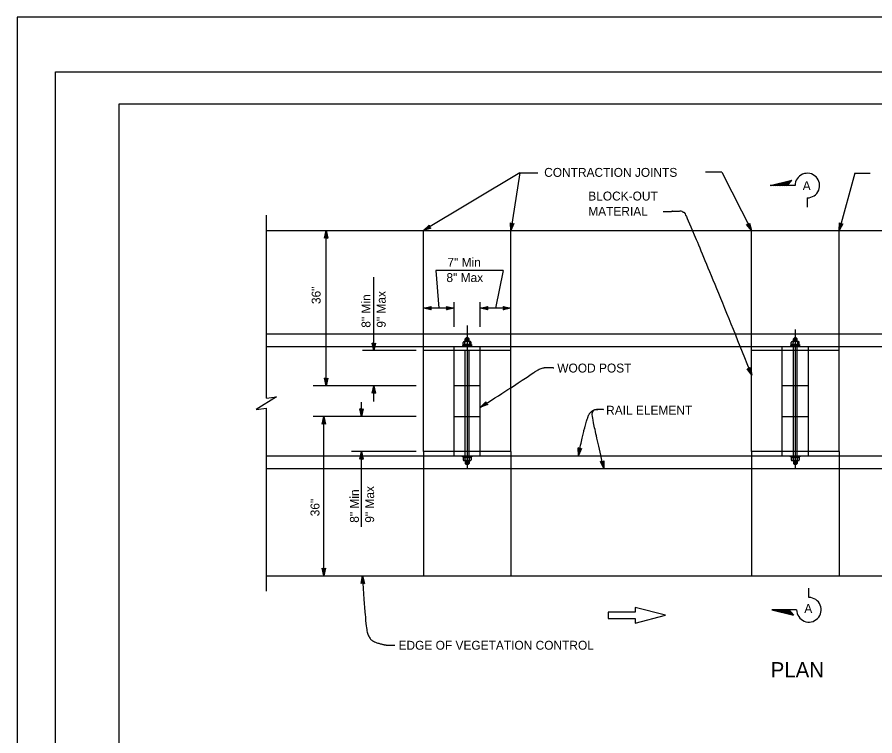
# Model space of a CAD drawing. Extents: x -893 to 867, y -474 to 712.
# Drawn here: x -893 to -220, y 148 to 712 of the extents above; entities that cross this region are included whole.
import ezdxf

# ---------------------------------------------------------------- set-up
doc = ezdxf.new("R2010")
doc.units = 0
for name, color, linetype in [('border_PLOTTING-ELEMENTS', 7, 'Continuous'), ('border_rw_22x34_Cut_Lines', 7, 'Continuous'), ('border_SHEET', 7, 'Continuous'), ('pp_PRESENTATION', 7, 'Continuous'), ('tcd_BARRIER-THRIE-BEAM', 7, 'Continuous'), ('tcd_MISC', 7, 'Continuous'), ('tcd_RAILING-anno', 7, 'Continuous')]:
    doc.layers.add(name, color=color, linetype=linetype)

msp = doc.modelspace()

# ---------------------------------------------------------------- linework, layer by layer
at = {"layer": 'border_PLOTTING-ELEMENTS'}
for points in [[(-893.46, -474.04), (866.54, -474.04), (866.54, 711.96), (-893.46, 711.96)], [(-863.46, 668.96), (836.54, 668.96), (836.54, -431.04), (-863.46, -431.04)]]:
    msp.add_lwpolyline(points, close=True, dxfattribs=at)
at = {"layer": 'border_rw_22x34_Cut_Lines'}
msp.add_lwpolyline([(-863.46, 668.96), (836.54, 668.96), (836.54, -431.04), (-863.46, -431.04)], close=True, dxfattribs=at)
at = {"layer": 'border_SHEET'}
for p, q in [((-813.46, 643.95), (811.54, 643.95)), ((-813.46, -406.05), (-813.46, 643.95))]:
    msp.add_line(p, q, dxfattribs=at)
at = {"layer": 'pp_PRESENTATION'}
for p, q in [((-302.07, 579.69), (-285.02, 584.04)), ((-282.53, 579.69), (-302.07, 579.69)), ((-300.67, 579.69), (-285.38, 583.59)), ((-299.26, 579.69), (-285.74, 583.14)), ((-297.86, 579.69), (-286.11, 582.69)), ((-296.46, 579.69), (-286.48, 582.23)), ((-295.06, 579.69), (-286.84, 581.78)), ((-293.65, 579.69), (-287.21, 581.33)), ((-292.25, 579.69), (-287.57, 580.88)), ((-290.85, 579.69), (-287.94, 580.43)), ((-289.45, 579.69), (-288.3, 579.98)), ((-288.54, 579.69), (-285.02, 584.04)), ((-272.89, 570.04), (-272.89, 562.71)), ((-271.65, 256.17), (-271.65, 263.5)), ((-408.18, 244.77), (-429.27, 244.77)), ((-429.27, 244.77), (-429.27, 242.27)), ((-384.26, 242.27), (-408.18, 248.41)), ((-408.18, 248.41), (-408.18, 244.77)), ((-300.83, 246.52), (-283.78, 242.18)), ((-281.3, 246.52), (-300.83, 246.52)), ((-299.43, 246.52), (-284.15, 242.63)), ((-298.03, 246.52), (-284.51, 243.08)), ((-296.63, 246.52), (-284.88, 243.53)), ((-295.23, 246.52), (-285.24, 243.98)), ((-293.82, 246.52), (-285.61, 244.43)), ((-292.42, 246.52), (-285.97, 244.88)), ((-291.02, 246.52), (-286.34, 245.33)), ((-289.61, 246.52), (-286.7, 245.78)), ((-288.21, 246.52), (-287.07, 246.23)), ((-287.3, 246.52), (-283.78, 242.18)), ((-429.27, 242.27), (-429.27, 239.77)), ((-429.27, 239.77), (-408.17, 239.77)), ((-408.17, 236.13), (-384.26, 242.27)), ((-408.17, 239.77), (-408.17, 236.13))]:
    msp.add_line(p, q, dxfattribs=at)
for centre, start, end in [((-272.89, 579.69), 269.99947, 179.99996), ((-271.66, 246.52), 180.00004, 90.00053)]:
    msp.add_arc(centre, 9.64, start, end, dxfattribs=at)
at = {"layer": 'tcd_BARRIER-THRIE-BEAM'}
for p, q in [((-697.73, 463.3), (150.21, 463.3)), ((-541.48, 459.42), (-540.74, 460.15)), ((-538.53, 459.42), (-541.48, 459.42)), ((-541.48, 457.21), (-541.48, 459.42)), ((-541.48, 458.31), (-538.66, 458.31)), ((-538.99, 458.77), (-541.12, 458.77)), ((-539.27, 460.15), (-540.74, 460.15)), ((-538.53, 459.42), (-539.27, 460.15)), ((-538.53, 457.21), (-538.53, 459.42)), ((-283.82, 459.42), (-283.08, 460.15)), ((-280.87, 459.42), (-283.82, 459.42)), ((-283.82, 457.21), (-283.82, 459.42)), ((-283.82, 458.31), (-280.99, 458.31)), ((-281.33, 458.77), (-283.45, 458.77)), ((-281.61, 460.15), (-283.08, 460.15)), ((-280.87, 459.42), (-281.61, 460.15)), ((-280.87, 457.21), (-280.87, 459.42)), ((-697.73, 453.3), (150.21, 453.3)), ((-550.32, 367.55), (-550.32, 453.3)), ((-543.3, 454.4), (-543.3, 454.77)), ((-543.3, 454.77), (-536.67, 454.77)), ((-536.67, 454.4), (-543.3, 454.4)), ((-543.13, 454.93), (-543.13, 456.5)), ((-536.89, 454.93), (-543.13, 454.93)), ((-537.53, 457.16), (-542.46, 457.16)), ((-541.79, 454.93), (-541.79, 456.59)), ((-538.53, 457.21), (-541.48, 457.21)), ((-538.99, 457.83), (-541.12, 457.83)), ((-538.22, 456.49), (-538.22, 454.93)), ((-536.89, 454.93), (-536.89, 456.53)), ((-536.67, 454.77), (-536.67, 454.4)), ((-529.7, 367.55), (-529.7, 453.3)), ((-292.65, 367.55), (-292.65, 453.3)), ((-285.64, 454.4), (-285.64, 454.77)), ((-285.64, 454.77), (-279.01, 454.77)), ((-279.01, 454.4), (-285.64, 454.4)), ((-285.46, 454.93), (-285.46, 456.5)), ((-279.22, 454.93), (-285.46, 454.93)), ((-279.87, 457.16), (-284.8, 457.16)), ((-284.13, 454.93), (-284.13, 456.59)), ((-283.84, 367.52), (-283.84, 453.3)), ((-280.87, 457.21), (-283.82, 457.21)), ((-281.33, 457.83), (-283.45, 457.83)), ((-280.84, 367.55), (-280.84, 453.3)), ((-280.56, 456.49), (-280.56, 454.93)), ((-279.22, 454.93), (-279.22, 456.53)), ((-279.01, 454.77), (-279.01, 454.4)), ((-272.03, 367.55), (-272.03, 453.3)), ((-541.51, 367.52), (-541.51, 450.03)), ((-538.51, 367.55), (-538.51, 450.03)), ((-550.32, 422.54), (-529.7, 422.54)), ((-292.65, 422.54), (-272.03, 422.54)), ((-550.32, 398.31), (-529.7, 398.31)), ((-292.65, 398.31), (-272.03, 398.31)), ((-697.73, 367.54), (150.21, 367.54)), ((-536.67, 366.45), (-543.3, 366.45)), ((-543.3, 366.45), (-543.3, 366.08)), ((-543.3, 366.08), (-536.67, 366.08)), ((-536.89, 365.91), (-543.13, 365.91)), ((-543.13, 365.91), (-543.13, 364.35)), ((-541.79, 365.91), (-541.79, 364.26)), ((-538.22, 364.35), (-538.22, 365.91)), ((-536.89, 365.91), (-536.89, 364.31)), ((-536.67, 366.08), (-536.67, 366.45)), ((-279.01, 366.45), (-285.64, 366.45)), ((-285.64, 366.45), (-285.64, 366.08)), ((-285.64, 366.08), (-279.01, 366.08)), ((-279.22, 365.91), (-285.46, 365.91)), ((-285.46, 365.91), (-285.46, 364.35)), ((-284.13, 365.91), (-284.13, 364.26)), ((-280.56, 364.35), (-280.56, 365.91)), ((-279.22, 365.91), (-279.22, 364.31)), ((-279.01, 366.08), (-279.01, 366.45)), ((-697.73, 357.54), (150.21, 357.54)), ((-537.53, 363.69), (-542.46, 363.69)), ((-538.53, 363.64), (-541.48, 363.64)), ((-541.48, 363.64), (-541.48, 361.43)), ((-541.48, 362.53), (-538.66, 362.53)), ((-538.53, 361.43), (-541.48, 361.43)), ((-541.48, 361.43), (-540.74, 360.69)), ((-538.99, 363.02), (-541.12, 363.02)), ((-538.99, 362.08), (-541.12, 362.08)), ((-539.27, 360.69), (-540.74, 360.69)), ((-538.53, 361.43), (-539.27, 360.69)), ((-538.53, 363.64), (-538.53, 361.43)), ((-279.87, 363.69), (-284.8, 363.69)), ((-280.87, 363.64), (-283.82, 363.64)), ((-283.82, 363.64), (-283.82, 361.43)), ((-283.82, 362.53), (-280.99, 362.53)), ((-280.87, 361.43), (-283.82, 361.43)), ((-283.82, 361.43), (-283.08, 360.69)), ((-281.33, 363.02), (-283.45, 363.02)), ((-281.33, 362.08), (-283.45, 362.08)), ((-281.61, 360.69), (-283.08, 360.69)), ((-280.87, 361.43), (-281.61, 360.69)), ((-280.87, 363.64), (-280.87, 361.43))]:
    msp.add_line(p, q, dxfattribs=at)
for points in [[(-543.68, 453.59), (-536.33, 453.59), (-536.33, 454.11), (-543.68, 454.11)], [(-286.02, 453.59), (-278.66, 453.59), (-278.66, 454.11), (-286.02, 454.11)], [(-543.68, 367.26), (-536.33, 367.26), (-536.33, 366.73), (-543.68, 366.73)], [(-286.02, 367.26), (-278.66, 367.26), (-278.66, 366.73), (-286.02, 366.73)]]:
    msp.add_lwpolyline(points, close=True, dxfattribs=at)
for centre, start, end in [((-542.46, 456.49), 8.21254, 179.27763), ((-541.11, 456.49), 91.89764, 179.50043), ((-538.89, 456.49), 359.60154, 87.07322), ((-537.55, 456.49), 3.6172, 175.19515), ((-284.79, 456.49), 8.21254, 179.27763), ((-283.45, 456.49), 91.89764, 179.50043), ((-281.23, 456.49), 359.60154, 87.07322), ((-279.89, 456.49), 3.6172, 175.19515), ((-542.46, 364.35), 180.72237, 351.78746), ((-541.11, 364.36), 180.49957, 268.10236), ((-538.89, 364.35), 272.92678, 0.39846), ((-537.55, 364.35), 184.80485, 356.3828), ((-284.79, 364.35), 180.72237, 351.78746), ((-283.45, 364.36), 180.49957, 268.10236), ((-281.23, 364.35), 272.92678, 0.39846), ((-279.89, 364.35), 184.80485, 356.3828)]:
    msp.add_arc(centre, 0.669, start, end, dxfattribs=at)
at = {"layer": 'tcd_MISC'}
for p, q in [((-697.73, 412.79), (-697.73, 556.37)), ((-697.73, 544.36), (150.21, 544.36)), ((-574.36, 450.03), (-574.36, 544.36)), ((-505.62, 450.03), (-505.62, 544.36)), ((-316.69, 450.03), (-316.69, 544.36)), ((-247.95, 450.03), (-247.95, 544.36)), ((-505.62, 450.03), (-574.36, 450.03)), ((-574.36, 370.82), (-574.36, 450.03)), ((-505.62, 370.82), (-505.62, 450.03)), ((-247.95, 450.03), (-316.69, 450.03)), ((-316.69, 370.82), (-316.69, 450.03)), ((-247.95, 370.82), (-247.95, 450.03)), ((-697.73, 261.2), (-697.73, 404.79)), ((-505.62, 370.82), (-574.36, 370.82)), ((-574.36, 370.82), (-574.36, 273.21)), ((-505.62, 370.82), (-505.62, 273.21)), ((-247.95, 370.82), (-316.69, 370.82)), ((-316.69, 370.82), (-316.69, 273.21)), ((-247.95, 370.82), (-247.95, 273.21)), ((-697.73, 273.21), (150.21, 273.21))]:
    msp.add_line(p, q, dxfattribs=at)
msp.add_lwpolyline([(-697.73, 412.79), (-689.73, 413.79), (-705.73, 403.79), (-697.73, 404.79)], dxfattribs=at)
at = {"layer": 'tcd_RAILING-anno'}
for p, q in [((-498.64, 589.58), (-574.36, 544.36)), ((-498.64, 589.58), (-505.62, 544.36)), ((-498.64, 589.58), (-484.51, 589.58)), ((-340.06, 590.19), (-352.75, 590.19)), ((-340.06, 590.19), (-316.69, 544.36)), ((-235.56, 589.38), (-247.95, 544.36)), ((-235.56, 589.38), (-223.47, 589.38)), ((-650.87, 422.53), (-650.87, 544.36)), ((-564.59, 512.92), (-562.34, 483.4)), ((-511.83, 512.92), (-564.59, 512.92)), ((-511.83, 512.92), (-517.67, 483.4)), ((-613.22, 450.03), (-613.22, 507.86)), ((-574.37, 468.76), (-574.37, 488.23)), ((-550.32, 468.76), (-550.32, 488.23)), ((-529.7, 468.76), (-529.7, 488.23)), ((-505.64, 468.76), (-505.64, 488.23)), ((-574.37, 483.4), (-568.37, 484.73)), ((-568.37, 482.06), (-574.37, 483.4)), ((-574.37, 483.4), (-574.37, 483.4)), ((-550.32, 483.4), (-574.37, 483.4)), ((-568.59, 482.41), (-572.99, 483.4)), ((-572.98, 483.4), (-568.61, 484.37)), ((-571.61, 483.39), (-568.79, 484.02)), ((-568.82, 482.77), (-571.61, 483.39)), ((-570.23, 483.39), (-569.02, 483.66)), ((-569, 483.12), (-570.23, 483.39)), ((-568.37, 484.73), (-569.17, 483.4)), ((-569.17, 483.4), (-568.37, 482.06)), ((-568.37, 484.73), (-568.37, 484.73)), ((-568.37, 482.06), (-568.37, 482.06)), ((-556.32, 484.74), (-556.32, 484.74)), ((-556.32, 482.07), (-556.32, 482.07)), ((-550.32, 483.4), (-550.32, 483.4)), ((-529.7, 483.4), (-523.7, 484.73)), ((-523.7, 482.06), (-529.7, 483.4)), ((-529.7, 483.4), (-529.7, 483.4)), ((-505.64, 483.4), (-529.7, 483.4)), ((-523.91, 482.41), (-528.32, 483.4)), ((-528.31, 483.4), (-523.93, 484.37)), ((-526.93, 483.39), (-524.11, 484.02)), ((-524.15, 482.77), (-526.93, 483.39)), ((-525.55, 483.39), (-524.34, 483.66)), ((-524.32, 483.12), (-525.55, 483.39)), ((-523.7, 484.73), (-524.5, 483.4)), ((-524.5, 483.4), (-523.7, 482.06)), ((-523.7, 484.73), (-523.7, 484.73)), ((-523.7, 482.06), (-523.7, 482.06)), ((-511.64, 484.74), (-511.64, 484.74)), ((-511.64, 482.07), (-511.64, 482.07)), ((-505.64, 483.4), (-505.64, 483.4)), ((-540.01, 469.74), (-540.01, 416.33)), ((-282.34, 466.61), (-282.34, 416.3)), ((-580.11, 450.03), (-622.22, 450.03)), ((-282.34, 429.11), (-282.34, 357.62)), ((-580.11, 422.53), (-661.02, 422.53)), ((-613.22, 410.1), (-613.22, 422.53)), ((-540.01, 422.18), (-540.01, 357.96)), ((-540.01, 414.22), (-540.01, 410.98)), ((-282.34, 414.22), (-282.34, 410.98)), ((-623.08, 398.31), (-623.08, 409.46)), ((-540.01, 408.15), (-540.01, 382.64)), ((-529.59, 405.52), (-529.59, 405.52)), ((-525.28, 409.89), (-525.28, 409.89)), ((-523.83, 407.65), (-523.83, 407.65)), ((-282.34, 408.15), (-282.34, 382.64)), ((-580.11, 398.31), (-661.02, 398.31)), ((-653.96, 392.24), (-652.62, 398.24)), ((-652.62, 273.21), (-652.62, 398.31)), ((-652.62, 398.24), (-652.62, 398.24)), ((-652.62, 398.24), (-651.29, 392.24)), ((-652.62, 393.04), (-653.96, 392.24)), ((-653.96, 392.24), (-653.96, 392.24)), ((-653.61, 392.46), (-652.62, 396.86)), ((-653.25, 392.69), (-652.62, 395.48)), ((-652.9, 392.87), (-652.62, 394.1)), ((-652.62, 396.85), (-651.65, 392.48)), ((-652.62, 395.48), (-652, 392.66)), ((-652.62, 394.1), (-652.36, 392.89)), ((-651.29, 392.24), (-652.62, 393.04)), ((-651.29, 392.24), (-651.29, 392.24)), ((-540.01, 384.39), (-540.01, 380.94)), ((-282.34, 379.8), (-282.34, 376.36)), ((-580.11, 370.82), (-630.94, 370.82)), ((-623.08, 311.54), (-623.08, 370.82)), ((-652.62, 273.21), (-653.95, 279.21)), ((-653.95, 279.21), (-653.95, 279.21)), ((-653.95, 279.21), (-652.62, 278.41)), ((-652.62, 274.6), (-653.59, 278.98)), ((-652.62, 275.98), (-653.24, 278.8)), ((-652.62, 277.36), (-652.89, 278.57)), ((-652.62, 278.41), (-651.28, 279.21)), ((-651.28, 279.21), (-652.62, 273.21)), ((-651.64, 279), (-652.62, 274.59)), ((-652, 278.76), (-652.62, 275.98)), ((-652.34, 278.59), (-652.62, 277.36)), ((-651.28, 279.21), (-651.28, 279.21)), ((-652.62, 273.21), (-652.62, 273.21))]:
    msp.add_line(p, q, dxfattribs=at)
for points in [[(-568.61, 546.25), (-574.36, 544.36), (-569.96, 548.51), (-569.96, 548.1), (-573.18, 545.06), (-568.97, 546.45), (-569.33, 546.64), (-572.02, 545.75), (-569.96, 547.7), (-569.96, 547.29), (-570.85, 546.45), (-569.69, 546.83), (-569.96, 546.98), (-569.96, 548.51), (-569.96, 546.98)], [(-503.41, 549.99), (-505.62, 544.36), (-506.01, 550.39), (-505.7, 550.13), (-505.41, 545.71), (-503.79, 549.84), (-504.17, 549.69), (-505.2, 547.05), (-505.39, 549.87), (-505.07, 549.61), (-504.99, 548.39), (-504.55, 549.53), (-504.84, 549.42), (-506.01, 550.39), (-504.84, 549.42)], [(-318.2, 550.22), (-316.69, 544.36), (-320.54, 549.02), (-320.14, 549), (-317.32, 545.58), (-318.42, 549.87), (-318.63, 549.53), (-317.93, 546.78), (-319.73, 548.97), (-319.32, 548.94), (-318.54, 547.99), (-318.85, 549.19), (-319.02, 548.92), (-320.54, 549.02), (-319.02, 548.92)], [(-245.12, 549.7), (-247.95, 544.36), (-247.65, 550.4), (-247.37, 550.1), (-247.59, 545.68), (-245.51, 549.59), (-245.9, 549.49), (-247.23, 546.98), (-247.09, 549.81), (-246.81, 549.51), (-246.87, 548.29), (-246.29, 549.38), (-246.6, 549.29), (-247.65, 550.4), (-246.6, 549.29)], [(-652.19, 538.45), (-650.87, 544.36), (-649.57, 538.45), (-649.91, 538.66), (-650.87, 542.99), (-651.84, 538.66), (-651.5, 538.87), (-650.88, 541.64), (-650.26, 538.87), (-650.61, 539.08), (-650.88, 540.28), (-651.15, 539.08), (-650.87, 539.24), (-649.57, 538.45), (-650.87, 539.24)], [(-556.32, 484.74), (-550.32, 483.4), (-556.32, 482.07), (-556.1, 482.42), (-551.71, 483.39), (-556.1, 484.38), (-555.89, 484.03), (-553.08, 483.4), (-555.89, 482.78), (-555.68, 483.13), (-554.46, 483.4), (-555.68, 483.67), (-555.52, 483.4), (-556.32, 482.07), (-555.52, 483.4)], [(-511.64, 484.74), (-505.64, 483.4), (-511.64, 482.07), (-511.43, 482.42), (-507.03, 483.39), (-511.43, 484.38), (-511.22, 484.03), (-508.4, 483.4), (-511.21, 482.78), (-511, 483.13), (-509.78, 483.4), (-511, 483.67), (-510.84, 483.4), (-511.64, 482.07), (-510.84, 483.4)], [(-611.9, 455.93), (-613.22, 450.03), (-614.53, 455.93), (-614.18, 455.72), (-613.22, 451.39), (-612.25, 455.72), (-612.6, 455.51), (-613.22, 452.74), (-613.83, 455.51), (-613.48, 455.3), (-613.21, 454.1), (-612.95, 455.31), (-613.22, 455.14), (-614.53, 455.93), (-613.22, 455.14)], [(-317.59, 436.81), (-316.6, 430.84), (-320.03, 435.82), (-319.63, 435.76), (-317.12, 432.11), (-317.84, 436.48), (-318.09, 436.16), (-317.62, 433.36), (-319.23, 435.69), (-318.82, 435.63), (-318.13, 434.62), (-318.33, 435.83), (-318.52, 435.58), (-320.03, 435.82), (-318.52, 435.58)], [(-649.56, 428.43), (-650.87, 422.53), (-652.18, 428.43), (-651.83, 428.22), (-650.88, 423.9), (-649.91, 428.23), (-650.25, 428.02), (-650.87, 425.25), (-651.49, 428.01), (-651.14, 427.8), (-650.87, 426.61), (-650.6, 427.81), (-650.87, 427.65), (-652.18, 428.43), (-650.87, 427.65)], [(-614.54, 416.62), (-613.22, 422.53), (-611.91, 416.62), (-612.26, 416.83), (-613.21, 421.16), (-614.19, 416.83), (-613.84, 417.04), (-613.22, 419.81), (-612.61, 417.04), (-612.95, 417.25), (-613.22, 418.45), (-613.49, 417.25), (-613.22, 417.41), (-611.91, 416.62), (-613.22, 417.41)], [(-621.77, 404.22), (-623.08, 398.31), (-624.39, 404.22), (-624.05, 404.01), (-623.09, 399.68), (-622.12, 404.01), (-622.46, 403.8), (-623.08, 401.03), (-623.7, 403.8), (-623.35, 403.59), (-623.08, 402.39), (-622.81, 403.59), (-623.08, 403.43), (-624.39, 404.22), (-623.08, 403.43)], [(-523.83, 407.65), (-529.59, 405.52), (-525.28, 409.89), (-525.26, 409.48), (-528.43, 406.28), (-524.2, 407.83), (-524.57, 408.01), (-527.27, 407.02), (-525.25, 409.06), (-525.24, 408.65), (-526.11, 407.76), (-524.94, 408.2), (-525.23, 408.34), (-525.28, 409.89), (-525.23, 408.34)], [(-624.4, 364.91), (-623.08, 370.82), (-621.78, 364.91), (-622.12, 365.12), (-623.08, 369.45), (-624.05, 365.12), (-623.71, 365.33), (-623.09, 368.1), (-622.47, 365.33), (-622.82, 365.54), (-623.09, 366.74), (-623.36, 365.54), (-623.08, 365.7), (-621.78, 364.91), (-623.08, 365.7)], [(-450.19, 373.12), (-452.67, 367.6), (-452.77, 373.65), (-452.47, 373.37), (-452.4, 368.94), (-450.58, 372.99), (-450.96, 372.85), (-452.12, 370.26), (-452.17, 373.1), (-451.87, 372.82), (-451.85, 371.59), (-451.34, 372.72), (-451.64, 372.61), (-452.77, 373.65), (-451.64, 372.61)], [(-432.76, 363.61), (-432.71, 357.56), (-435.32, 363.02), (-434.93, 362.9), (-433.02, 358.9), (-433.05, 363.33), (-433.34, 363.05), (-433.32, 360.21), (-434.54, 362.77), (-434.16, 362.64), (-433.63, 361.54), (-433.64, 362.77), (-433.86, 362.55), (-435.32, 363.02), (-433.86, 362.55)], [(-623.3, 267.1), (-622.35, 273.08), (-620.68, 267.27), (-621.04, 267.45), (-622.27, 271.71), (-622.97, 267.33), (-622.63, 267.56), (-622.19, 270.36), (-621.4, 267.64), (-621.76, 267.83), (-622.1, 269.01), (-622.3, 267.79), (-622.04, 267.97), (-620.68, 267.27), (-622.04, 267.97)]]:
    msp.add_lwpolyline(points, close=True, dxfattribs=at)
for points in [[(-386.07, 559.3), (-374.61, 559.54), (-371.16, 559.89), (-367.01, 555.4), (-316.6, 430.84)], [(-529.59, 405.52), (-491.81, 429.94), (-484.9, 434.95), (-480.56, 436.63), (-476.21, 436.96), (-471.86, 436.63)], [(-452.67, 367.6), (-449.33, 383.89), (-446.2, 394.69), (-444.36, 400.62), (-441.13, 403.21), (-439.08, 404.07), (-432.98, 403.94)], [(-432.71, 357.56), (-442.06, 397.89), (-441.63, 402.21), (-439.47, 404.37), (-432.98, 403.94)], [(-622.35, 273.08), (-620.04, 236.11), (-617.27, 222.71), (-605.83, 219.03), (-600.64, 218.55), (-596.75, 218.7)]]:
    msp.add_open_spline(points, degree=2, dxfattribs=at)

# ---------------------------------------------------------------- texts
at = {"layer": 'pp_PRESENTATION'}
for p in [(-276.51, 576.09), (-275.27, 244.04)]:
    msp.add_text('A', height=7, dxfattribs=at).set_placement(p)
at = {"layer": 'tcd_RAILING-anno'}
for s, height, p in [('CONTRACTION JOINTS', 7, (-479.55, 586.54)), ('BLOCK-OUT', 7, (-444.95, 567.96)), ('MATERIAL', 7, (-444.95, 555.96)), ('7" Min', 7, (-555.52, 515.91)), ('8" Max', 7, (-556.31, 503.91)), ('WOOD POST', 7, (-469.27, 432.87)), ('RAIL ELEMENT', 6.9999, (-430.9, 399.72)), ('EDGE OF VEGETATION CONTROL', 6.9999, (-593.94, 215.15)), ('PLAN', 12, (-301.7, 193.41))]:
    msp.add_text(s, height=height, dxfattribs=at).set_placement(p)
for s, p in [('36"', (-655.15, 486.61)), ('8" Min', (-615.99, 468.05)), ('9" Max', (-603.99, 468.05)), ('9" Max', (-613.11, 314.88)), ('8" Min', (-625.11, 314.88)), ('36"', (-656.04, 319.94))]:
    msp.add_text(s, height=7, rotation=90, dxfattribs=at).set_placement(p)

doc.saveas('drawing.dxf')
